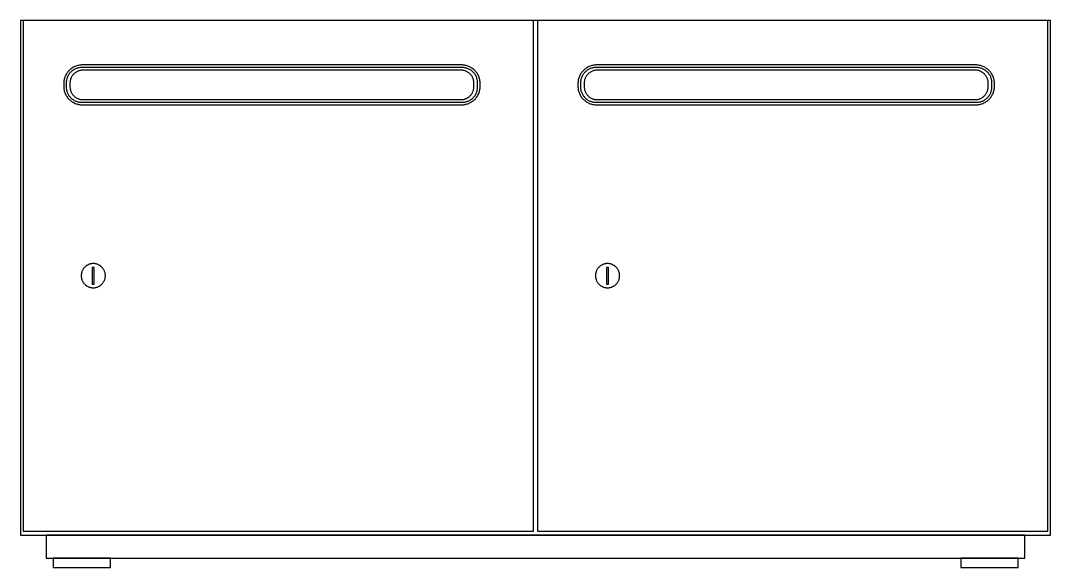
# Model space of a CAD drawing. Header units: millimetres. Extents: x 1075 to 13200, y 678 to 7235.
# Drawn here: x 10491 to 11292, y 6800 to 7225 of the extents above; entities that cross this region are included whole.
import ezdxf

# ---------------------------------------------------------------- set-up
doc = ezdxf.new("R2010")
doc.units = ezdxf.units.MM

msp = doc.modelspace()

# ---------------------------------------------------------------- linework, layer by layer
at = {"color": 0}
for points in [[(11292.31, 7224.88, 0), (10491.31, 7224.88, 0), (10491.31, 6824.88, 0), (11292.31, 6824.88, 0)], [(10890.31, 7224.88, 0), (10493.31, 7224.88, 0), (10493.31, 6827.88, 0), (10890.31, 6827.88, 0)], [(11290.31, 7224.88, 0), (10893.31, 7224.88, 0), (10893.31, 6827.88, 0), (11290.31, 6827.88, 0)], [(10848.81, 7175.86, 0), (10848.79, 7176.61, 0), (10848.73, 7177.34, 0), (10848.64, 7178.07, 0), (10848.51, 7178.78, 0), (10848.35, 7179.49, 0), (10848.16, 7180.17, 0), (10847.93, 7180.85, 0), (10847.67, 7181.51, 0), (10847.38, 7182.15, 0), (10847.05, 7182.78, 0), (10846.71, 7183.38, 0), (10846.33, 7183.97, 0), (10845.92, 7184.54, 0), (10845.49, 7185.09, 0), (10845.03, 7185.62, 0), (10844.55, 7186.12, 0), (10844.05, 7186.6, 0), (10843.52, 7187.06, 0), (10842.97, 7187.49, 0), (10842.4, 7187.9, 0), (10841.81, 7188.28, 0), (10841.21, 7188.62, 0), (10840.58, 7188.95, 0), (10839.94, 7189.24, 0), (10839.28, 7189.5, 0), (10838.6, 7189.73, 0), (10837.92, 7189.92, 0), (10837.21, 7190.08, 0), (10836.5, 7190.21, 0), (10835.77, 7190.3, 0), (10835.04, 7190.36, 0), (10834.29, 7190.38, 0), (10539.33, 7190.38, 0), (10538.58, 7190.36, 0), (10537.85, 7190.3, 0), (10537.12, 7190.21, 0), (10536.4, 7190.08, 0), (10535.7, 7189.92, 0), (10535.01, 7189.73, 0), (10534.34, 7189.5, 0), (10533.68, 7189.24, 0), (10533.04, 7188.95, 0), (10532.41, 7188.62, 0), (10531.8, 7188.28, 0), (10531.21, 7187.9, 0), (10530.64, 7187.49, 0), (10530.1, 7187.06, 0), (10529.57, 7186.6, 0), (10529.06, 7186.12, 0), (10528.58, 7185.62, 0), (10528.13, 7185.09, 0), (10527.7, 7184.54, 0), (10527.29, 7183.97, 0), (10526.91, 7183.38, 0), (10526.56, 7182.78, 0), (10526.24, 7182.15, 0), (10525.95, 7181.51, 0), (10525.69, 7180.85, 0), (10525.46, 7180.17, 0), (10525.27, 7179.49, 0), (10525.1, 7178.78, 0), (10524.98, 7178.07, 0), (10524.88, 7177.34, 0), (10524.83, 7176.61, 0), (10524.81, 7175.86, 0), (10524.81, 7173.9, 0), (10524.83, 7173.15, 0), (10524.88, 7172.42, 0), (10524.98, 7171.69, 0), (10525.1, 7170.97, 0), (10525.27, 7170.27, 0), (10525.46, 7169.58, 0), (10525.69, 7168.91, 0), (10525.95, 7168.25, 0), (10526.24, 7167.61, 0), (10526.56, 7166.98, 0), (10526.91, 7166.37, 0), (10527.29, 7165.78, 0), (10527.7, 7165.21, 0), (10528.13, 7164.67, 0), (10528.58, 7164.14, 0), (10529.06, 7163.63, 0), (10529.57, 7163.15, 0), (10530.1, 7162.7, 0), (10530.64, 7162.27, 0), (10531.21, 7161.86, 0), (10531.8, 7161.48, 0), (10532.41, 7161.13, 0), (10533.04, 7160.81, 0), (10533.68, 7160.52, 0), (10534.34, 7160.26, 0), (10535.01, 7160.03, 0), (10535.7, 7159.84, 0), (10536.4, 7159.67, 0), (10537.12, 7159.55, 0), (10537.85, 7159.45, 0), (10538.58, 7159.4, 0), (10539.33, 7159.38, 0), (10834.29, 7159.38, 0), (10835.04, 7159.4, 0), (10835.77, 7159.45, 0), (10836.5, 7159.55, 0), (10837.21, 7159.67, 0), (10837.92, 7159.84, 0), (10838.6, 7160.03, 0), (10839.28, 7160.26, 0), (10839.94, 7160.52, 0), (10840.58, 7160.81, 0), (10841.21, 7161.13, 0), (10841.81, 7161.48, 0), (10842.4, 7161.86, 0), (10842.97, 7162.27, 0), (10843.52, 7162.7, 0), (10844.05, 7163.15, 0), (10844.55, 7163.63, 0), (10845.03, 7164.14, 0), (10845.49, 7164.67, 0), (10845.92, 7165.21, 0), (10846.33, 7165.78, 0), (10846.71, 7166.37, 0), (10847.05, 7166.98, 0), (10847.38, 7167.61, 0), (10847.67, 7168.25, 0), (10847.93, 7168.91, 0), (10848.16, 7169.58, 0), (10848.35, 7170.27, 0), (10848.51, 7170.97, 0), (10848.64, 7171.69, 0), (10848.73, 7172.42, 0), (10848.79, 7173.15, 0), (10848.81, 7173.9, 0)], [(10846.81, 7176.38, 0), (10846.79, 7177, 0), (10846.75, 7177.6, 0), (10846.67, 7178.21, 0), (10846.56, 7178.8, 0), (10846.43, 7179.38, 0), (10846.27, 7179.95, 0), (10846.08, 7180.5, 0), (10845.86, 7181.05, 0), (10845.62, 7181.58, 0), (10845.36, 7182.1, 0), (10845.07, 7182.6, 0), (10844.76, 7183.09, 0), (10844.42, 7183.56, 0), (10844.07, 7184.01, 0), (10843.69, 7184.45, 0), (10843.29, 7184.86, 0), (10842.87, 7185.26, 0), (10842.44, 7185.64, 0), (10841.99, 7185.99, 0), (10841.52, 7186.33, 0), (10841.03, 7186.64, 0), (10840.53, 7186.93, 0), (10840.01, 7187.19, 0), (10839.48, 7187.44, 0), (10838.93, 7187.65, 0), (10838.37, 7187.84, 0), (10837.81, 7188, 0), (10837.23, 7188.13, 0), (10836.63, 7188.24, 0), (10836.03, 7188.32, 0), (10835.43, 7188.36, 0), (10834.81, 7188.38, 0), (10538.81, 7188.38, 0), (10538.19, 7188.36, 0), (10537.58, 7188.32, 0), (10536.98, 7188.24, 0), (10536.39, 7188.13, 0), (10535.81, 7188, 0), (10535.24, 7187.84, 0), (10534.69, 7187.65, 0), (10534.14, 7187.44, 0), (10533.61, 7187.19, 0), (10533.09, 7186.93, 0), (10532.59, 7186.64, 0), (10532.1, 7186.33, 0), (10531.63, 7185.99, 0), (10531.18, 7185.64, 0), (10530.74, 7185.26, 0), (10530.33, 7184.86, 0), (10529.93, 7184.45, 0), (10529.55, 7184.01, 0), (10529.19, 7183.56, 0), (10528.86, 7183.09, 0), (10528.55, 7182.6, 0), (10528.26, 7182.1, 0), (10527.99, 7181.58, 0), (10527.75, 7181.05, 0), (10527.54, 7180.5, 0), (10527.35, 7179.95, 0), (10527.19, 7179.38, 0), (10527.05, 7178.8, 0), (10526.95, 7178.21, 0), (10526.87, 7177.6, 0), (10526.82, 7177, 0), (10526.81, 7176.38, 0), (10526.81, 7173.38, 0), (10526.82, 7172.76, 0), (10526.87, 7172.15, 0), (10526.95, 7171.55, 0), (10527.05, 7170.96, 0), (10527.19, 7170.38, 0), (10527.35, 7169.81, 0), (10527.54, 7169.26, 0), (10527.75, 7168.71, 0), (10527.99, 7168.18, 0), (10528.26, 7167.66, 0), (10528.55, 7167.16, 0), (10528.86, 7166.67, 0), (10529.19, 7166.2, 0), (10529.55, 7165.75, 0), (10529.93, 7165.31, 0), (10530.33, 7164.9, 0), (10530.74, 7164.5, 0), (10531.18, 7164.12, 0), (10531.63, 7163.76, 0), (10532.1, 7163.43, 0), (10532.59, 7163.12, 0), (10533.09, 7162.83, 0), (10533.61, 7162.56, 0), (10534.14, 7162.32, 0), (10534.69, 7162.11, 0), (10535.24, 7161.92, 0), (10535.81, 7161.76, 0), (10536.39, 7161.62, 0), (10536.98, 7161.52, 0), (10537.58, 7161.44, 0), (10538.19, 7161.39, 0), (10538.81, 7161.38, 0), (10834.81, 7161.38, 0), (10835.43, 7161.39, 0), (10836.03, 7161.44, 0), (10836.63, 7161.52, 0), (10837.23, 7161.62, 0), (10837.81, 7161.76, 0), (10838.37, 7161.92, 0), (10838.93, 7162.11, 0), (10839.48, 7162.32, 0), (10840.01, 7162.56, 0), (10840.53, 7162.83, 0), (10841.03, 7163.12, 0), (10841.52, 7163.43, 0), (10841.99, 7163.76, 0), (10842.44, 7164.12, 0), (10842.87, 7164.5, 0), (10843.29, 7164.9, 0), (10843.69, 7165.31, 0), (10844.07, 7165.75, 0), (10844.42, 7166.2, 0), (10844.76, 7166.67, 0), (10845.07, 7167.16, 0), (10845.36, 7167.66, 0), (10845.62, 7168.18, 0), (10845.86, 7168.71, 0), (10846.08, 7169.26, 0), (10846.27, 7169.81, 0), (10846.43, 7170.38, 0), (10846.56, 7170.96, 0), (10846.67, 7171.55, 0), (10846.75, 7172.15, 0), (10846.79, 7172.76, 0), (10846.81, 7173.38, 0)], [(10843.92, 7176.19, 0), (10843.9, 7176.71, 0), (10843.86, 7177.22, 0), (10843.8, 7177.73, 0), (10843.71, 7178.23, 0), (10843.6, 7178.72, 0), (10843.46, 7179.21, 0), (10843.3, 7179.68, 0), (10843.12, 7180.14, 0), (10842.91, 7180.59, 0), (10842.69, 7181.03, 0), (10842.44, 7181.45, 0), (10842.18, 7181.87, 0), (10841.9, 7182.26, 0), (10841.59, 7182.65, 0), (10841.28, 7183.02, 0), (10840.94, 7183.37, 0), (10840.59, 7183.71, 0), (10840.22, 7184.03, 0), (10839.83, 7184.33, 0), (10839.43, 7184.61, 0), (10839.02, 7184.88, 0), (10838.6, 7185.12, 0), (10838.16, 7185.35, 0), (10837.71, 7185.55, 0), (10837.25, 7185.73, 0), (10836.77, 7185.89, 0), (10836.29, 7186.03, 0), (10835.8, 7186.14, 0), (10835.3, 7186.23, 0), (10834.79, 7186.3, 0), (10834.28, 7186.34, 0), (10833.75, 7186.35, 0), (10539.86, 7186.35, 0), (10539.34, 7186.34, 0), (10538.83, 7186.3, 0), (10538.32, 7186.23, 0), (10537.82, 7186.14, 0), (10537.33, 7186.03, 0), (10536.84, 7185.89, 0), (10536.37, 7185.73, 0), (10535.91, 7185.55, 0), (10535.46, 7185.35, 0), (10535.02, 7185.12, 0), (10534.6, 7184.88, 0), (10534.18, 7184.61, 0), (10533.79, 7184.33, 0), (10533.4, 7184.03, 0), (10533.03, 7183.71, 0), (10532.68, 7183.37, 0), (10532.34, 7183.02, 0), (10532.02, 7182.65, 0), (10531.72, 7182.26, 0), (10531.44, 7181.87, 0), (10531.17, 7181.45, 0), (10530.93, 7181.03, 0), (10530.7, 7180.59, 0), (10530.5, 7180.14, 0), (10530.32, 7179.68, 0), (10530.16, 7179.21, 0), (10530.02, 7178.72, 0), (10529.91, 7178.23, 0), (10529.82, 7177.73, 0), (10529.75, 7177.22, 0), (10529.71, 7176.71, 0), (10529.7, 7176.19, 0), (10529.7, 7173.57, 0), (10529.71, 7173.05, 0), (10529.75, 7172.53, 0), (10529.82, 7172.03, 0), (10529.91, 7171.53, 0), (10530.02, 7171.03, 0), (10530.16, 7170.55, 0), (10530.32, 7170.08, 0), (10530.5, 7169.62, 0), (10530.7, 7169.17, 0), (10530.93, 7168.73, 0), (10531.17, 7168.3, 0), (10531.44, 7167.89, 0), (10531.72, 7167.49, 0), (10532.02, 7167.11, 0), (10532.34, 7166.74, 0), (10532.68, 7166.39, 0), (10533.03, 7166.05, 0), (10533.4, 7165.73, 0), (10533.79, 7165.43, 0), (10534.18, 7165.15, 0), (10534.6, 7164.88, 0), (10535.02, 7164.64, 0), (10535.46, 7164.41, 0), (10535.91, 7164.21, 0), (10536.37, 7164.03, 0), (10536.84, 7163.87, 0), (10537.33, 7163.73, 0), (10537.82, 7163.62, 0), (10538.32, 7163.53, 0), (10538.83, 7163.46, 0), (10539.34, 7163.42, 0), (10539.86, 7163.41, 0), (10833.75, 7163.41, 0), (10834.28, 7163.42, 0), (10834.79, 7163.46, 0), (10835.3, 7163.53, 0), (10835.8, 7163.62, 0), (10836.29, 7163.73, 0), (10836.77, 7163.87, 0), (10837.25, 7164.03, 0), (10837.71, 7164.21, 0), (10838.16, 7164.41, 0), (10838.6, 7164.64, 0), (10839.02, 7164.88, 0), (10839.43, 7165.15, 0), (10839.83, 7165.43, 0), (10840.22, 7165.73, 0), (10840.59, 7166.05, 0), (10840.94, 7166.39, 0), (10841.28, 7166.74, 0), (10841.59, 7167.11, 0), (10841.9, 7167.49, 0), (10842.18, 7167.89, 0), (10842.44, 7168.3, 0), (10842.69, 7168.73, 0), (10842.91, 7169.17, 0), (10843.12, 7169.62, 0), (10843.3, 7170.08, 0), (10843.46, 7170.55, 0), (10843.6, 7171.03, 0), (10843.71, 7171.53, 0), (10843.8, 7172.03, 0), (10843.86, 7172.53, 0), (10843.9, 7173.05, 0), (10843.92, 7173.57, 0)], [(11248.81, 7175.86, 0), (11248.79, 7176.61, 0), (11248.73, 7177.34, 0), (11248.64, 7178.07, 0), (11248.51, 7178.78, 0), (11248.35, 7179.49, 0), (11248.16, 7180.17, 0), (11247.93, 7180.85, 0), (11247.67, 7181.51, 0), (11247.38, 7182.15, 0), (11247.05, 7182.78, 0), (11246.71, 7183.38, 0), (11246.33, 7183.97, 0), (11245.92, 7184.54, 0), (11245.49, 7185.09, 0), (11245.03, 7185.62, 0), (11244.55, 7186.12, 0), (11244.05, 7186.6, 0), (11243.52, 7187.06, 0), (11242.97, 7187.49, 0), (11242.4, 7187.9, 0), (11241.81, 7188.28, 0), (11241.21, 7188.62, 0), (11240.58, 7188.95, 0), (11239.94, 7189.24, 0), (11239.28, 7189.5, 0), (11238.6, 7189.73, 0), (11237.92, 7189.92, 0), (11237.21, 7190.08, 0), (11236.5, 7190.21, 0), (11235.77, 7190.3, 0), (11235.04, 7190.36, 0), (11234.29, 7190.38, 0), (10939.33, 7190.38, 0), (10938.58, 7190.36, 0), (10937.85, 7190.3, 0), (10937.12, 7190.21, 0), (10936.4, 7190.08, 0), (10935.7, 7189.92, 0), (10935.01, 7189.73, 0), (10934.34, 7189.5, 0), (10933.68, 7189.24, 0), (10933.04, 7188.95, 0), (10932.41, 7188.62, 0), (10931.8, 7188.28, 0), (10931.21, 7187.9, 0), (10930.64, 7187.49, 0), (10930.1, 7187.06, 0), (10929.57, 7186.6, 0), (10929.06, 7186.12, 0), (10928.58, 7185.62, 0), (10928.13, 7185.09, 0), (10927.7, 7184.54, 0), (10927.29, 7183.97, 0), (10926.91, 7183.38, 0), (10926.56, 7182.78, 0), (10926.24, 7182.15, 0), (10925.95, 7181.51, 0), (10925.69, 7180.85, 0), (10925.46, 7180.17, 0), (10925.27, 7179.49, 0), (10925.1, 7178.78, 0), (10924.98, 7178.07, 0), (10924.88, 7177.34, 0), (10924.83, 7176.61, 0), (10924.81, 7175.86, 0), (10924.81, 7173.9, 0), (10924.83, 7173.15, 0), (10924.88, 7172.42, 0), (10924.98, 7171.69, 0), (10925.1, 7170.97, 0), (10925.27, 7170.27, 0), (10925.46, 7169.58, 0), (10925.69, 7168.91, 0), (10925.95, 7168.25, 0), (10926.24, 7167.61, 0), (10926.56, 7166.98, 0), (10926.91, 7166.37, 0), (10927.29, 7165.78, 0), (10927.7, 7165.21, 0), (10928.13, 7164.67, 0), (10928.58, 7164.14, 0), (10929.06, 7163.63, 0), (10929.57, 7163.15, 0), (10930.1, 7162.7, 0), (10930.64, 7162.27, 0), (10931.21, 7161.86, 0), (10931.8, 7161.48, 0), (10932.41, 7161.13, 0), (10933.04, 7160.81, 0), (10933.68, 7160.52, 0), (10934.34, 7160.26, 0), (10935.01, 7160.03, 0), (10935.7, 7159.84, 0), (10936.4, 7159.67, 0), (10937.12, 7159.55, 0), (10937.85, 7159.45, 0), (10938.58, 7159.4, 0), (10939.33, 7159.38, 0), (11234.29, 7159.38, 0), (11235.04, 7159.4, 0), (11235.77, 7159.45, 0), (11236.5, 7159.55, 0), (11237.21, 7159.67, 0), (11237.92, 7159.84, 0), (11238.6, 7160.03, 0), (11239.28, 7160.26, 0), (11239.94, 7160.52, 0), (11240.58, 7160.81, 0), (11241.21, 7161.13, 0), (11241.81, 7161.48, 0), (11242.4, 7161.86, 0), (11242.97, 7162.27, 0), (11243.52, 7162.7, 0), (11244.05, 7163.15, 0), (11244.55, 7163.63, 0), (11245.03, 7164.14, 0), (11245.49, 7164.67, 0), (11245.92, 7165.21, 0), (11246.33, 7165.78, 0), (11246.71, 7166.37, 0), (11247.05, 7166.98, 0), (11247.38, 7167.61, 0), (11247.67, 7168.25, 0), (11247.93, 7168.91, 0), (11248.16, 7169.58, 0), (11248.35, 7170.27, 0), (11248.51, 7170.97, 0), (11248.64, 7171.69, 0), (11248.73, 7172.42, 0), (11248.79, 7173.15, 0), (11248.81, 7173.9, 0)], [(11246.81, 7176.38, 0), (11246.79, 7177, 0), (11246.75, 7177.6, 0), (11246.67, 7178.21, 0), (11246.56, 7178.8, 0), (11246.43, 7179.38, 0), (11246.27, 7179.95, 0), (11246.08, 7180.5, 0), (11245.86, 7181.05, 0), (11245.62, 7181.58, 0), (11245.36, 7182.1, 0), (11245.07, 7182.6, 0), (11244.76, 7183.09, 0), (11244.42, 7183.56, 0), (11244.07, 7184.01, 0), (11243.69, 7184.45, 0), (11243.29, 7184.86, 0), (11242.87, 7185.26, 0), (11242.44, 7185.64, 0), (11241.99, 7185.99, 0), (11241.52, 7186.33, 0), (11241.03, 7186.64, 0), (11240.53, 7186.93, 0), (11240.01, 7187.19, 0), (11239.48, 7187.44, 0), (11238.93, 7187.65, 0), (11238.37, 7187.84, 0), (11237.81, 7188, 0), (11237.23, 7188.13, 0), (11236.63, 7188.24, 0), (11236.03, 7188.32, 0), (11235.43, 7188.36, 0), (11234.81, 7188.38, 0), (10938.81, 7188.38, 0), (10938.19, 7188.36, 0), (10937.58, 7188.32, 0), (10936.98, 7188.24, 0), (10936.39, 7188.13, 0), (10935.81, 7188, 0), (10935.24, 7187.84, 0), (10934.69, 7187.65, 0), (10934.14, 7187.44, 0), (10933.61, 7187.19, 0), (10933.09, 7186.93, 0), (10932.59, 7186.64, 0), (10932.1, 7186.33, 0), (10931.63, 7185.99, 0), (10931.18, 7185.64, 0), (10930.74, 7185.26, 0), (10930.33, 7184.86, 0), (10929.93, 7184.45, 0), (10929.55, 7184.01, 0), (10929.19, 7183.56, 0), (10928.86, 7183.09, 0), (10928.55, 7182.6, 0), (10928.26, 7182.1, 0), (10927.99, 7181.58, 0), (10927.75, 7181.05, 0), (10927.54, 7180.5, 0), (10927.35, 7179.95, 0), (10927.19, 7179.38, 0), (10927.05, 7178.8, 0), (10926.95, 7178.21, 0), (10926.87, 7177.6, 0), (10926.82, 7177, 0), (10926.81, 7176.38, 0), (10926.81, 7173.38, 0), (10926.82, 7172.76, 0), (10926.87, 7172.15, 0), (10926.95, 7171.55, 0), (10927.05, 7170.96, 0), (10927.19, 7170.38, 0), (10927.35, 7169.81, 0), (10927.54, 7169.26, 0), (10927.75, 7168.71, 0), (10927.99, 7168.18, 0), (10928.26, 7167.66, 0), (10928.55, 7167.16, 0), (10928.86, 7166.67, 0), (10929.19, 7166.2, 0), (10929.55, 7165.75, 0), (10929.93, 7165.31, 0), (10930.33, 7164.9, 0), (10930.74, 7164.5, 0), (10931.18, 7164.12, 0), (10931.63, 7163.76, 0), (10932.1, 7163.43, 0), (10932.59, 7163.12, 0), (10933.09, 7162.83, 0), (10933.61, 7162.56, 0), (10934.14, 7162.32, 0), (10934.69, 7162.11, 0), (10935.24, 7161.92, 0), (10935.81, 7161.76, 0), (10936.39, 7161.62, 0), (10936.98, 7161.52, 0), (10937.58, 7161.44, 0), (10938.19, 7161.39, 0), (10938.81, 7161.38, 0), (11234.81, 7161.38, 0), (11235.43, 7161.39, 0), (11236.03, 7161.44, 0), (11236.63, 7161.52, 0), (11237.23, 7161.62, 0), (11237.81, 7161.76, 0), (11238.37, 7161.92, 0), (11238.93, 7162.11, 0), (11239.48, 7162.32, 0), (11240.01, 7162.56, 0), (11240.53, 7162.83, 0), (11241.03, 7163.12, 0), (11241.52, 7163.43, 0), (11241.99, 7163.76, 0), (11242.44, 7164.12, 0), (11242.87, 7164.5, 0), (11243.29, 7164.9, 0), (11243.69, 7165.31, 0), (11244.07, 7165.75, 0), (11244.42, 7166.2, 0), (11244.76, 7166.67, 0), (11245.07, 7167.16, 0), (11245.36, 7167.66, 0), (11245.62, 7168.18, 0), (11245.86, 7168.71, 0), (11246.08, 7169.26, 0), (11246.27, 7169.81, 0), (11246.43, 7170.38, 0), (11246.56, 7170.96, 0), (11246.67, 7171.55, 0), (11246.75, 7172.15, 0), (11246.79, 7172.76, 0), (11246.81, 7173.38, 0)], [(11243.92, 7176.19, 0), (11243.9, 7176.71, 0), (11243.86, 7177.22, 0), (11243.8, 7177.73, 0), (11243.71, 7178.23, 0), (11243.6, 7178.72, 0), (11243.46, 7179.21, 0), (11243.3, 7179.68, 0), (11243.12, 7180.14, 0), (11242.91, 7180.59, 0), (11242.69, 7181.03, 0), (11242.44, 7181.45, 0), (11242.18, 7181.87, 0), (11241.9, 7182.26, 0), (11241.59, 7182.65, 0), (11241.28, 7183.02, 0), (11240.94, 7183.37, 0), (11240.59, 7183.71, 0), (11240.22, 7184.03, 0), (11239.83, 7184.33, 0), (11239.43, 7184.61, 0), (11239.02, 7184.88, 0), (11238.6, 7185.12, 0), (11238.16, 7185.35, 0), (11237.71, 7185.55, 0), (11237.25, 7185.73, 0), (11236.77, 7185.89, 0), (11236.29, 7186.03, 0), (11235.8, 7186.14, 0), (11235.3, 7186.23, 0), (11234.79, 7186.3, 0), (11234.28, 7186.34, 0), (11233.75, 7186.35, 0), (10939.86, 7186.35, 0), (10939.34, 7186.34, 0), (10938.83, 7186.3, 0), (10938.32, 7186.23, 0), (10937.82, 7186.14, 0), (10937.33, 7186.03, 0), (10936.84, 7185.89, 0), (10936.37, 7185.73, 0), (10935.91, 7185.55, 0), (10935.46, 7185.35, 0), (10935.02, 7185.12, 0), (10934.6, 7184.88, 0), (10934.18, 7184.61, 0), (10933.79, 7184.33, 0), (10933.4, 7184.03, 0), (10933.03, 7183.71, 0), (10932.68, 7183.37, 0), (10932.34, 7183.02, 0), (10932.02, 7182.65, 0), (10931.72, 7182.26, 0), (10931.44, 7181.87, 0), (10931.17, 7181.45, 0), (10930.93, 7181.03, 0), (10930.7, 7180.59, 0), (10930.5, 7180.14, 0), (10930.32, 7179.68, 0), (10930.16, 7179.21, 0), (10930.02, 7178.72, 0), (10929.91, 7178.23, 0), (10929.82, 7177.73, 0), (10929.75, 7177.22, 0), (10929.71, 7176.71, 0), (10929.7, 7176.19, 0), (10929.7, 7173.57, 0), (10929.71, 7173.05, 0), (10929.75, 7172.53, 0), (10929.82, 7172.03, 0), (10929.91, 7171.53, 0), (10930.02, 7171.03, 0), (10930.16, 7170.55, 0), (10930.32, 7170.08, 0), (10930.5, 7169.62, 0), (10930.7, 7169.17, 0), (10930.93, 7168.73, 0), (10931.17, 7168.3, 0), (10931.44, 7167.89, 0), (10931.72, 7167.49, 0), (10932.02, 7167.11, 0), (10932.34, 7166.74, 0), (10932.68, 7166.39, 0), (10933.03, 7166.05, 0), (10933.4, 7165.73, 0), (10933.79, 7165.43, 0), (10934.18, 7165.15, 0), (10934.6, 7164.88, 0), (10935.02, 7164.64, 0), (10935.46, 7164.41, 0), (10935.91, 7164.21, 0), (10936.37, 7164.03, 0), (10936.84, 7163.87, 0), (10937.33, 7163.73, 0), (10937.82, 7163.62, 0), (10938.32, 7163.53, 0), (10938.83, 7163.46, 0), (10939.34, 7163.42, 0), (10939.86, 7163.41, 0), (11233.75, 7163.41, 0), (11234.28, 7163.42, 0), (11234.79, 7163.46, 0), (11235.3, 7163.53, 0), (11235.8, 7163.62, 0), (11236.29, 7163.73, 0), (11236.77, 7163.87, 0), (11237.25, 7164.03, 0), (11237.71, 7164.21, 0), (11238.16, 7164.41, 0), (11238.6, 7164.64, 0), (11239.02, 7164.88, 0), (11239.43, 7165.15, 0), (11239.83, 7165.43, 0), (11240.22, 7165.73, 0), (11240.59, 7166.05, 0), (11240.94, 7166.39, 0), (11241.28, 7166.74, 0), (11241.59, 7167.11, 0), (11241.9, 7167.49, 0), (11242.18, 7167.89, 0), (11242.44, 7168.3, 0), (11242.69, 7168.73, 0), (11242.91, 7169.17, 0), (11243.12, 7169.62, 0), (11243.3, 7170.08, 0), (11243.46, 7170.55, 0), (11243.6, 7171.03, 0), (11243.71, 7171.53, 0), (11243.8, 7172.03, 0), (11243.86, 7172.53, 0), (11243.9, 7173.05, 0), (11243.92, 7173.57, 0)], [(10557.26, 7026.53, 0.48), (10557.25, 7027.02, 0.48), (10557.21, 7027.49, 0.48), (10557.15, 7027.96, 0.48), (10557.07, 7028.43, 0.48), (10556.96, 7028.88, 0.48), (10556.84, 7029.33, 0.48), (10556.69, 7029.76, 0.48), (10556.52, 7030.19, 0.48), (10556.33, 7030.61, 0.48), (10556.12, 7031.01, 0.48), (10555.9, 7031.41, 0.48), (10555.65, 7031.79, 0.48), (10555.39, 7032.16, 0.48), (10555.11, 7032.51, 0.48), (10554.81, 7032.85, 0.48), (10554.5, 7033.18, 0.48), (10554.18, 7033.49, 0.48), (10553.83, 7033.79, 0.48), (10553.48, 7034.07, 0.48), (10553.11, 7034.33, 0.48), (10552.73, 7034.57, 0.48), (10552.33, 7034.8, 0.48), (10551.93, 7035.01, 0.48), (10551.51, 7035.2, 0.48), (10551.09, 7035.37, 0.48), (10550.65, 7035.51, 0.48), (10550.2, 7035.64, 0.48), (10549.75, 7035.75, 0.48), (10549.29, 7035.83, 0.48), (10548.81, 7035.89, 0.48), (10548.34, 7035.92, 0.48), (10547.85, 7035.94, 0.48), (10547.37, 7035.92, 0.48), (10546.89, 7035.89, 0.48), (10546.42, 7035.83, 0.48), (10545.96, 7035.75, 0.48), (10545.51, 7035.64, 0.48), (10545.06, 7035.51, 0.48), (10544.62, 7035.37, 0.48), (10544.2, 7035.2, 0.48), (10543.78, 7035.01, 0.48), (10543.37, 7034.8, 0.48), (10542.98, 7034.57, 0.48), (10542.6, 7034.33, 0.48), (10542.23, 7034.07, 0.48), (10541.87, 7033.79, 0.48), (10541.53, 7033.49, 0.48), (10541.21, 7033.18, 0.48), (10540.89, 7032.85, 0.48), (10540.6, 7032.51, 0.48), (10540.32, 7032.16, 0.48), (10540.06, 7031.79, 0.48), (10539.81, 7031.41, 0.48), (10539.59, 7031.01, 0.48), (10539.38, 7030.61, 0.48), (10539.19, 7030.19, 0.48), (10539.02, 7029.76, 0.48), (10538.87, 7029.33, 0.48), (10538.75, 7028.88, 0.48), (10538.64, 7028.43, 0.48), (10538.56, 7027.96, 0.48), (10538.5, 7027.49, 0.48), (10538.46, 7027.02, 0.48), (10538.45, 7026.53, 0.48), (10538.46, 7026.05, 0.48), (10538.5, 7025.57, 0.48), (10538.56, 7025.1, 0.48), (10538.64, 7024.64, 0.48), (10538.75, 7024.18, 0.48), (10538.87, 7023.74, 0.48), (10539.02, 7023.3, 0.48), (10539.19, 7022.87, 0.48), (10539.38, 7022.46, 0.48), (10539.59, 7022.05, 0.48), (10539.81, 7021.66, 0.48), (10540.06, 7021.28, 0.48), (10540.32, 7020.91, 0.48), (10540.6, 7020.55, 0.48), (10540.89, 7020.21, 0.48), (10541.21, 7019.88, 0.48), (10541.53, 7019.57, 0.48), (10541.87, 7019.28, 0.48), (10542.23, 7019, 0.48), (10542.6, 7018.74, 0.48), (10542.98, 7018.49, 0.48), (10543.37, 7018.26, 0.48), (10543.78, 7018.06, 0.48), (10544.2, 7017.87, 0.48), (10544.62, 7017.7, 0.48), (10545.06, 7017.55, 0.48), (10545.51, 7017.42, 0.48), (10545.96, 7017.32, 0.48), (10546.42, 7017.24, 0.48), (10546.89, 7017.18, 0.48), (10547.37, 7017.14, 0.48), (10547.85, 7017.13, 0.48), (10548.34, 7017.14, 0.48), (10548.81, 7017.18, 0.48), (10549.29, 7017.24, 0.48), (10549.75, 7017.32, 0.48), (10550.2, 7017.42, 0.48), (10550.65, 7017.55, 0.48), (10551.09, 7017.7, 0.48), (10551.51, 7017.87, 0.48), (10551.93, 7018.06, 0.48), (10552.33, 7018.26, 0.48), (10552.73, 7018.49, 0.48), (10553.11, 7018.74, 0.48), (10553.48, 7019, 0.48), (10553.83, 7019.28, 0.48), (10554.18, 7019.57, 0.48), (10554.5, 7019.88, 0.48), (10554.81, 7020.21, 0.48), (10555.11, 7020.55, 0.48), (10555.39, 7020.91, 0.48), (10555.65, 7021.28, 0.48), (10555.9, 7021.66, 0.48), (10556.12, 7022.05, 0.48), (10556.33, 7022.46, 0.48), (10556.52, 7022.87, 0.48), (10556.69, 7023.3, 0.48), (10556.84, 7023.74, 0.48), (10556.96, 7024.18, 0.48), (10557.07, 7024.64, 0.48), (10557.15, 7025.1, 0.48), (10557.21, 7025.57, 0.48), (10557.25, 7026.05, 0.48)], [(10548.58, 7033.01, 0.48), (10546.99, 7033.01, 0.48), (10546.99, 7019.97, 0.48), (10548.58, 7019.97, 0.48)], [(10957.26, 7026.53, 0.48), (10957.25, 7027.02, 0.48), (10957.21, 7027.49, 0.48), (10957.15, 7027.96, 0.48), (10957.07, 7028.43, 0.48), (10956.96, 7028.88, 0.48), (10956.84, 7029.33, 0.48), (10956.69, 7029.76, 0.48), (10956.52, 7030.19, 0.48), (10956.33, 7030.61, 0.48), (10956.12, 7031.01, 0.48), (10955.9, 7031.41, 0.48), (10955.65, 7031.79, 0.48), (10955.39, 7032.16, 0.48), (10955.11, 7032.51, 0.48), (10954.81, 7032.85, 0.48), (10954.5, 7033.18, 0.48), (10954.18, 7033.49, 0.48), (10953.83, 7033.79, 0.48), (10953.48, 7034.07, 0.48), (10953.11, 7034.33, 0.48), (10952.73, 7034.57, 0.48), (10952.33, 7034.8, 0.48), (10951.93, 7035.01, 0.48), (10951.51, 7035.2, 0.48), (10951.09, 7035.37, 0.48), (10950.65, 7035.51, 0.48), (10950.2, 7035.64, 0.48), (10949.75, 7035.75, 0.48), (10949.29, 7035.83, 0.48), (10948.81, 7035.89, 0.48), (10948.34, 7035.92, 0.48), (10947.85, 7035.94, 0.48), (10947.37, 7035.92, 0.48), (10946.89, 7035.89, 0.48), (10946.42, 7035.83, 0.48), (10945.96, 7035.75, 0.48), (10945.51, 7035.64, 0.48), (10945.06, 7035.51, 0.48), (10944.62, 7035.37, 0.48), (10944.2, 7035.2, 0.48), (10943.78, 7035.01, 0.48), (10943.37, 7034.8, 0.48), (10942.98, 7034.57, 0.48), (10942.6, 7034.33, 0.48), (10942.23, 7034.07, 0.48), (10941.87, 7033.79, 0.48), (10941.53, 7033.49, 0.48), (10941.21, 7033.18, 0.48), (10940.89, 7032.85, 0.48), (10940.6, 7032.51, 0.48), (10940.32, 7032.16, 0.48), (10940.06, 7031.79, 0.48), (10939.81, 7031.41, 0.48), (10939.59, 7031.01, 0.48), (10939.38, 7030.61, 0.48), (10939.19, 7030.19, 0.48), (10939.02, 7029.76, 0.48), (10938.87, 7029.33, 0.48), (10938.75, 7028.88, 0.48), (10938.64, 7028.43, 0.48), (10938.56, 7027.96, 0.48), (10938.5, 7027.49, 0.48), (10938.46, 7027.02, 0.48), (10938.45, 7026.53, 0.48), (10938.46, 7026.05, 0.48), (10938.5, 7025.57, 0.48), (10938.56, 7025.1, 0.48), (10938.64, 7024.64, 0.48), (10938.75, 7024.18, 0.48), (10938.87, 7023.74, 0.48), (10939.02, 7023.3, 0.48), (10939.19, 7022.87, 0.48), (10939.38, 7022.46, 0.48), (10939.59, 7022.05, 0.48), (10939.81, 7021.66, 0.48), (10940.06, 7021.28, 0.48), (10940.32, 7020.91, 0.48), (10940.6, 7020.55, 0.48), (10940.89, 7020.21, 0.48), (10941.21, 7019.88, 0.48), (10941.53, 7019.57, 0.48), (10941.87, 7019.28, 0.48), (10942.23, 7019, 0.48), (10942.6, 7018.74, 0.48), (10942.98, 7018.49, 0.48), (10943.37, 7018.26, 0.48), (10943.78, 7018.06, 0.48), (10944.2, 7017.87, 0.48), (10944.62, 7017.7, 0.48), (10945.06, 7017.55, 0.48), (10945.51, 7017.42, 0.48), (10945.96, 7017.32, 0.48), (10946.42, 7017.24, 0.48), (10946.89, 7017.18, 0.48), (10947.37, 7017.14, 0.48), (10947.85, 7017.13, 0.48), (10948.34, 7017.14, 0.48), (10948.81, 7017.18, 0.48), (10949.29, 7017.24, 0.48), (10949.75, 7017.32, 0.48), (10950.2, 7017.42, 0.48), (10950.65, 7017.55, 0.48), (10951.09, 7017.7, 0.48), (10951.51, 7017.87, 0.48), (10951.93, 7018.06, 0.48), (10952.33, 7018.26, 0.48), (10952.73, 7018.49, 0.48), (10953.11, 7018.74, 0.48), (10953.48, 7019, 0.48), (10953.83, 7019.28, 0.48), (10954.18, 7019.57, 0.48), (10954.5, 7019.88, 0.48), (10954.81, 7020.21, 0.48), (10955.11, 7020.55, 0.48), (10955.39, 7020.91, 0.48), (10955.65, 7021.28, 0.48), (10955.9, 7021.66, 0.48), (10956.12, 7022.05, 0.48), (10956.33, 7022.46, 0.48), (10956.52, 7022.87, 0.48), (10956.69, 7023.3, 0.48), (10956.84, 7023.74, 0.48), (10956.96, 7024.18, 0.48), (10957.07, 7024.64, 0.48), (10957.15, 7025.1, 0.48), (10957.21, 7025.57, 0.48), (10957.25, 7026.05, 0.48)], [(10948.58, 7033.01, 0.48), (10946.99, 7033.01, 0.48), (10946.99, 7019.97, 0.48), (10948.58, 7019.97, 0.48)], [(11272.31, 6824.84, 16.15), (10511.31, 6824.84, 16.15), (10511.31, 6806.84, 16.15), (11272.31, 6806.84, 16.15)], [(10561.25, 6806.81, 16.15), (10516.56, 6806.81, 16.15), (10516.56, 6799.69, 16.15), (10561.25, 6799.69, 16.15)], [(11267.21, 6806.81, 16.15), (11222.52, 6806.81, 16.15), (11222.52, 6799.69, 16.15), (11267.21, 6799.69, 16.15)]]:
    msp.add_polyline3d(points, close=True, dxfattribs=at)

doc.saveas('drawing.dxf')
